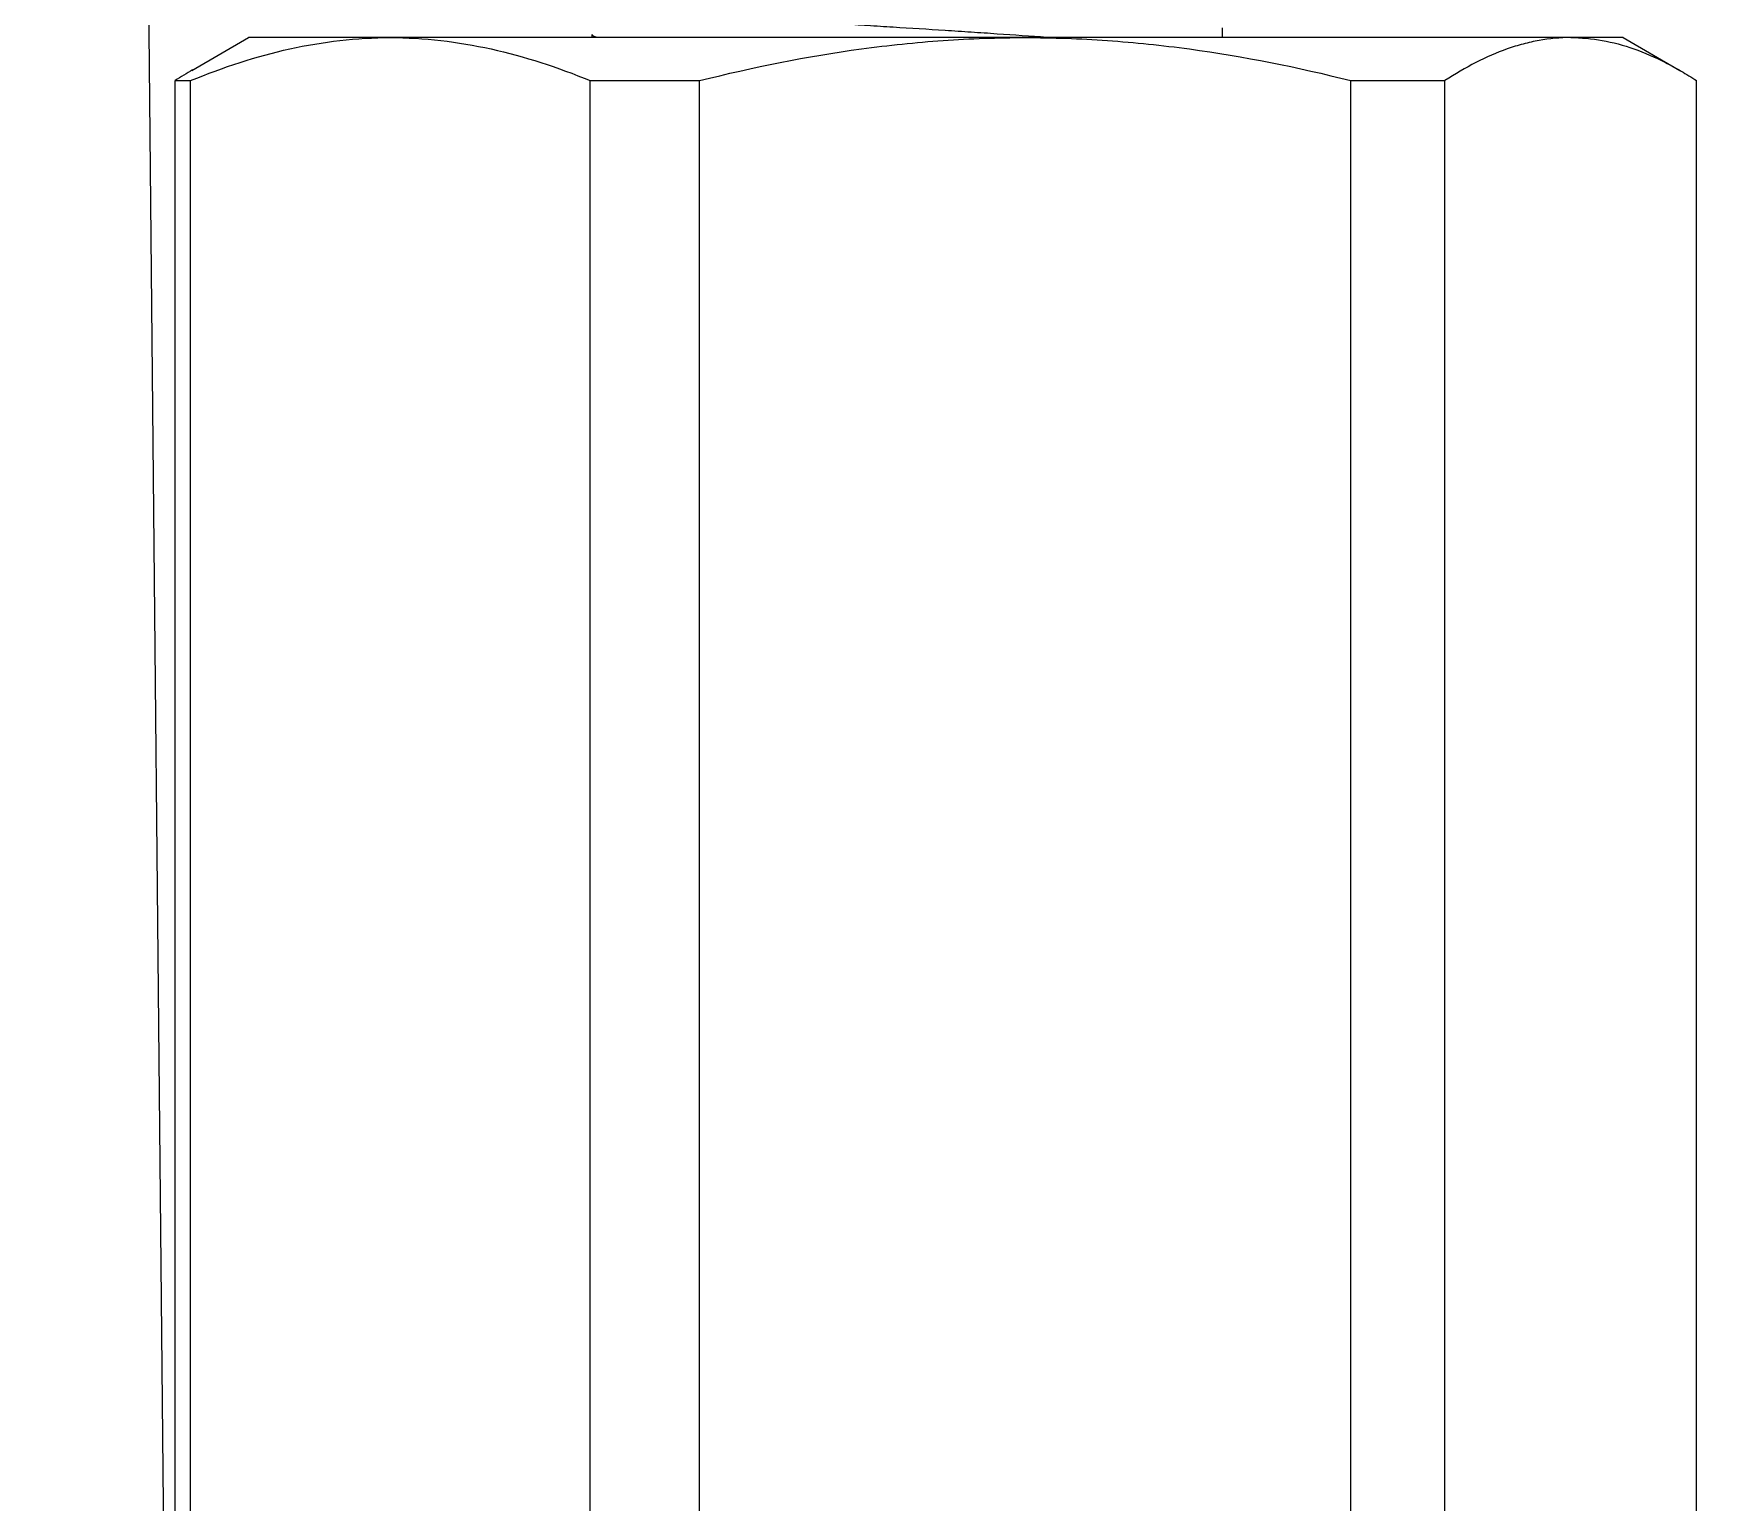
# Model space of a CAD drawing. Header units: millimetres. Extents: x 4900 to 5740, y 840 to 1434.
# Drawn here: x 5280 to 5294.7, y 1029.85 to 1042.67 of the extents above; entities that cross this region are included whole.
import ezdxf

# ---------------------------------------------------------------- set-up
doc = ezdxf.new("R2010")
doc.units = ezdxf.units.MM
doc.layers.add('DIM', color=3, linetype='Continuous')
doc.styles.get("Standard").update_dxf_attribs({"font": 'arial.ttf'})
doc.dimstyles.new('사본 ISO-25', dxfattribs={"dimtxt": 7, "dimasz": 7, "dimexe": 2.1, "dimexo": 2.1, "dimgap": 2, "dimtad": 1, "dimtih": 1, "dimtoh": 1, "dimdec": 1, "dimdsep": 46, "dimtxsty": 'Standard', "dimcen": 0, "dimclrd": 3, "dimclre": 3, "dimclrt": 4, "dimazin": 2, "dimtp": 0.1, "dimtm": 0.1, "dimtfac": 0.714286, "dimtdec": 1, "dimtmove": 0, "dimatfit": 3, "dimfxl": 1, "dimarcsym": 0})

msp = doc.modelspace()

# ---------------------------------------------------------------- linework, layer by layer
at = {"color": 7, "linetype": 'Continuous', "lineweight": 18}
for p, q in [((5281.381, 1042.345), (5281.877, 1042.631)), ((5293.877, 1042.631), (5281.877, 1042.631)), ((5284.877, 1042.631), (5284.877, 1042.659)), ((5290.377, 1042.715), (5290.377, 1042.631)), ((5293.877, 1042.631), (5294.372, 1042.345)), ((5281.236, 1023.006), (5281.236, 1042.256)), ((5281.236, 1042.256), (5281.371, 1042.256)), ((5281.371, 1023.006), (5281.371, 1042.256)), ((5284.86, 1023.006), (5284.86, 1042.256)), ((5284.86, 1042.256), (5285.814, 1042.256)), ((5285.814, 1023.006), (5285.814, 1042.256)), ((5291.501, 1042.256), (5292.321, 1042.256)), ((5291.501, 1023.006), (5291.501, 1042.256)), ((5292.321, 1023.006), (5292.321, 1042.256)), ((5294.518, 1023.006), (5294.518, 1042.256))]:
    msp.add_line(p, q, dxfattribs=at)
for points, knots in [([(5288.887, 1042.63), (5288.872, 1042.631), (5288.858, 1042.632), (5288.704, 1042.643), (5288.56, 1042.652), (5288.374, 1042.665), (5288.336, 1042.668), (5288.261, 1042.673), (5288.223, 1042.675), (5288.11, 1042.683), (5288.034, 1042.688), (5287.807, 1042.703), (5287.656, 1042.712), (5287.467, 1042.723), (5287.43, 1042.726), (5287.355, 1042.73), (5287.317, 1042.733), (5287.207, 1042.74), (5287.061, 1042.749), (5286.921, 1042.759), (5286.783, 1042.768), (5286.715, 1042.773), (5286.514, 1042.788), (5286.39, 1042.798), (5286.216, 1042.813), (5286.16, 1042.818), (5286.08, 1042.825), (5286.053, 1042.828), (5286.002, 1042.832), (5285.977, 1042.835), (5285.855, 1042.847), (5285.769, 1042.856), (5285.658, 1042.87), (5285.616, 1042.876), (5285.578, 1042.882), (5285.563, 1042.884), (5285.556, 1042.886), (5285.535, 1042.889), (5285.522, 1042.892), (5285.461, 1042.904), (5285.425, 1042.914), (5285.392, 1042.929), (5285.385, 1042.934), (5285.379, 1042.94), (5285.379, 1042.942), (5285.377, 1042.944), (5285.377, 1042.945), (5285.377, 1042.947), (5285.377, 1042.947), (5285.377, 1042.947)], [0, 0, 0, 0, 0.009559, 0.009559, 0.101471, 0.101471, 0.124448, 0.124448, 0.147426, 0.147426, 0.193382, 0.193382, 0.285294, 0.285294, 0.308272, 0.308272, 0.33125, 0.33125, 0.377206, 0.423162, 0.423162, 0.469118, 0.469118, 0.561029, 0.561029, 0.606985, 0.606985, 0.629963, 0.629963, 0.652941, 0.652941, 0.744853, 0.744853, 0.790809, 0.802298, 0.802298, 0.813787, 0.813787, 0.836765, 0.836765, 0.928676, 0.928676, 0.974632, 0.974632, 0.986121, 0.986121, 0.99761, 0.99761, 1, 1, 1, 1]), ([(5281.371, 1042.256), (5281.658, 1042.373), (5281.947, 1042.468), (5282.383, 1042.565), (5282.529, 1042.589), (5282.821, 1042.623), (5282.968, 1042.631), (5283.115, 1042.631)], [0, 0, 0, 0, 0.5, 0.5, 0.75, 0.75, 1, 1, 1, 1]), ([(5283.115, 1042.631), (5283.261, 1042.631), (5283.408, 1042.623), (5283.702, 1042.589), (5283.849, 1042.564), (5284.286, 1042.467), (5284.574, 1042.373), (5284.86, 1042.256)], [0, 0, 0, 0, 0.25, 0.25, 0.5, 0.5, 1, 1, 1, 1]), ([(5284.921, 1042.631), (5284.907, 1042.635), (5284.885, 1042.645), (5284.877, 1042.654), (5284.877, 1042.659)], [0, 0, 0, 0, 0.483333, 1, 1, 1, 1]), ([(5285.814, 1042.256), (5286.283, 1042.373), (5286.754, 1042.468), (5287.464, 1042.565), (5287.702, 1042.589), (5288.179, 1042.623), (5288.418, 1042.631), (5288.658, 1042.631)], [0, 0, 0, 0, 0.5, 0.5, 0.75, 0.75, 1, 1, 1, 1]), ([(5288.658, 1042.631), (5288.896, 1042.631), (5289.135, 1042.623), (5289.615, 1042.589), (5289.853, 1042.564), (5290.565, 1042.467), (5291.035, 1042.373), (5291.501, 1042.256)], [0, 0, 0, 0, 0.25, 0.25, 0.5, 0.5, 1, 1, 1, 1]), ([(5293.419, 1042.631), (5293.327, 1042.631), (5293.235, 1042.623), (5293.096, 1042.598), (5293.05, 1042.587), (5292.98, 1042.569), (5292.957, 1042.562), (5292.911, 1042.548), (5292.703, 1042.478), (5292.499, 1042.372), (5292.321, 1042.256)], [0, 0, 0, 0, 0.25, 0.25, 0.375, 0.375, 0.4375, 0.4375, 0.5, 1, 1, 1, 1]), ([(5293.419, 1042.631), (5293.511, 1042.631), (5293.603, 1042.623), (5293.787, 1042.59), (5293.879, 1042.565), (5294.062, 1042.5), (5294.154, 1042.461), (5294.268, 1042.402), (5294.291, 1042.39), (5294.337, 1042.365), (5294.405, 1042.327), (5294.473, 1042.285), (5294.518, 1042.256)], [0, 0, 0, 0, 0.25, 0.25, 0.5, 0.5, 0.75, 0.75, 0.8125, 0.8125, 0.875, 1, 1, 1, 1])]:
    msp.add_open_spline(points, degree=3, knots=knots, dxfattribs=at)
msp.add_open_spline([(5281.389, 1042.349), (5281.338, 1042.32), (5281.287, 1042.289), (5281.236, 1042.256)], degree=3, dxfattribs=at)

# ---------------------------------------------------------------- leaders
at = {"layer": 'DIM'}
msp.add_leader([(5280.416, 1103.196), (5281.36, 1006.617), (5294.699, 1006.617)], dimstyle='사본 ISO-25', override={"dimasz": 4, "dimgap": 2, "dimtad": 0, "dimldrblk": 'Dot'}, dxfattribs=at)

doc.saveas('drawing.dxf')
